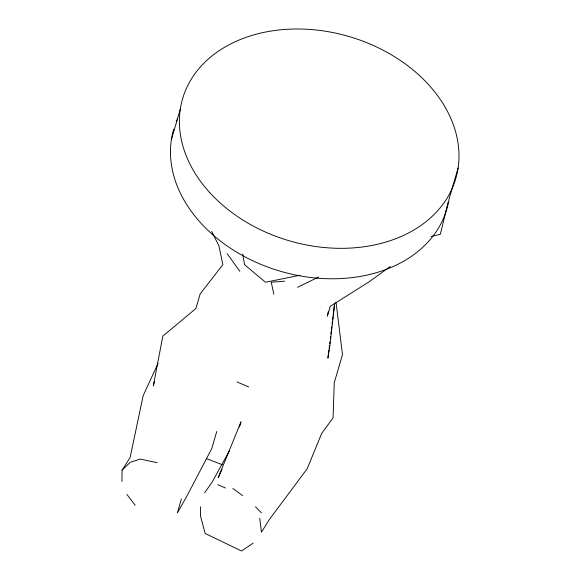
<?xml version="1.0" encoding="UTF-8"?>
<svg xmlns="http://www.w3.org/2000/svg" width="580" height="580" viewBox="0 0 580 580"><rect width="100%" height="100%" fill="white"/><g stroke="black" fill="none" stroke-linecap="round" stroke-linejoin="round"><path stroke-width="0.87" d="M200.564 506.76L200.448 515.721L205.146 533.47L241.599 551L253.09 543.17M121.923 481.429L122.075 470.162L130.108 457.511L143.18 395.632L158.101 363.319M334.696 303.253L330.063 344.266L327.918 358.121L328.904 350.03M329.128 348.232L329.454 345.535M329.672 343.737L329.897 341.939M330.339 338.35L330.556 336.552M330.883 333.855L331.216 331.158M331.434 329.36L331.767 326.663M332.094 323.966L332.427 321.269M332.644 319.478L332.978 316.781M333.195 314.983L334.631 303.296M328.207 311.764L327.374 316.151L330.267 306.269L369.076 281.851L390.304 266.481M153.301 385.888L162.821 336.139L195.888 308.524L200.151 293.944L222.843 264.661L218.914 245.84L211.707 231.478M448.007 202.42L440.365 234.248L431.041 236.524M153.541 385.033L154.483 381.633M171.375 139.707L180.278 109.25M181.402 499.09L177.357 512.916L186.252 497.299L211.743 448.608L216.746 431.505M239.475 426.989L240.983 421.82L218.232 477.644L222.002 469.43M458.077 168.077L449.174 198.534A142.303 106.415 16.3 0 1 287.361 273.144A142.303 106.415 16.3 0 1 173.688 129.188M229.441 450.812L212.091 482.161L204.638 492.826M176.19 121.169L177.697 118.929M122.075 470.162L130.239 462.274L140.222 459.07L157.166 462.717M297.504 287.317L318.63 277.03M300.027 275.246L265.459 282.243L244.521 264.603L242.723 254.011M284.707 281.184L271.237 282.214L273.861 294.205M206.451 458.671L222.401 464.747M237.053 381.959L248.675 386.94M217.805 484.735L225.555 488.055M232.848 488.498L242.6 495.603M255.454 506.775L261.341 512.8M126.962 494.508L135.198 505.296M227.121 253.612L239.844 271.317M336.052 302.325L342.49 354.59L334.261 382.727L333.079 417.846L321.661 433.477L307.197 468.749L269.584 519.173L261.45 532.172L259.731 518.303M209.713 192.567A142.303 106.415 16.3 0 0 449.232 194.416A142.303 106.415 16.3 0 0 298.599 29A142.303 106.415 16.3 0 0 209.713 192.567"/></g></svg>
